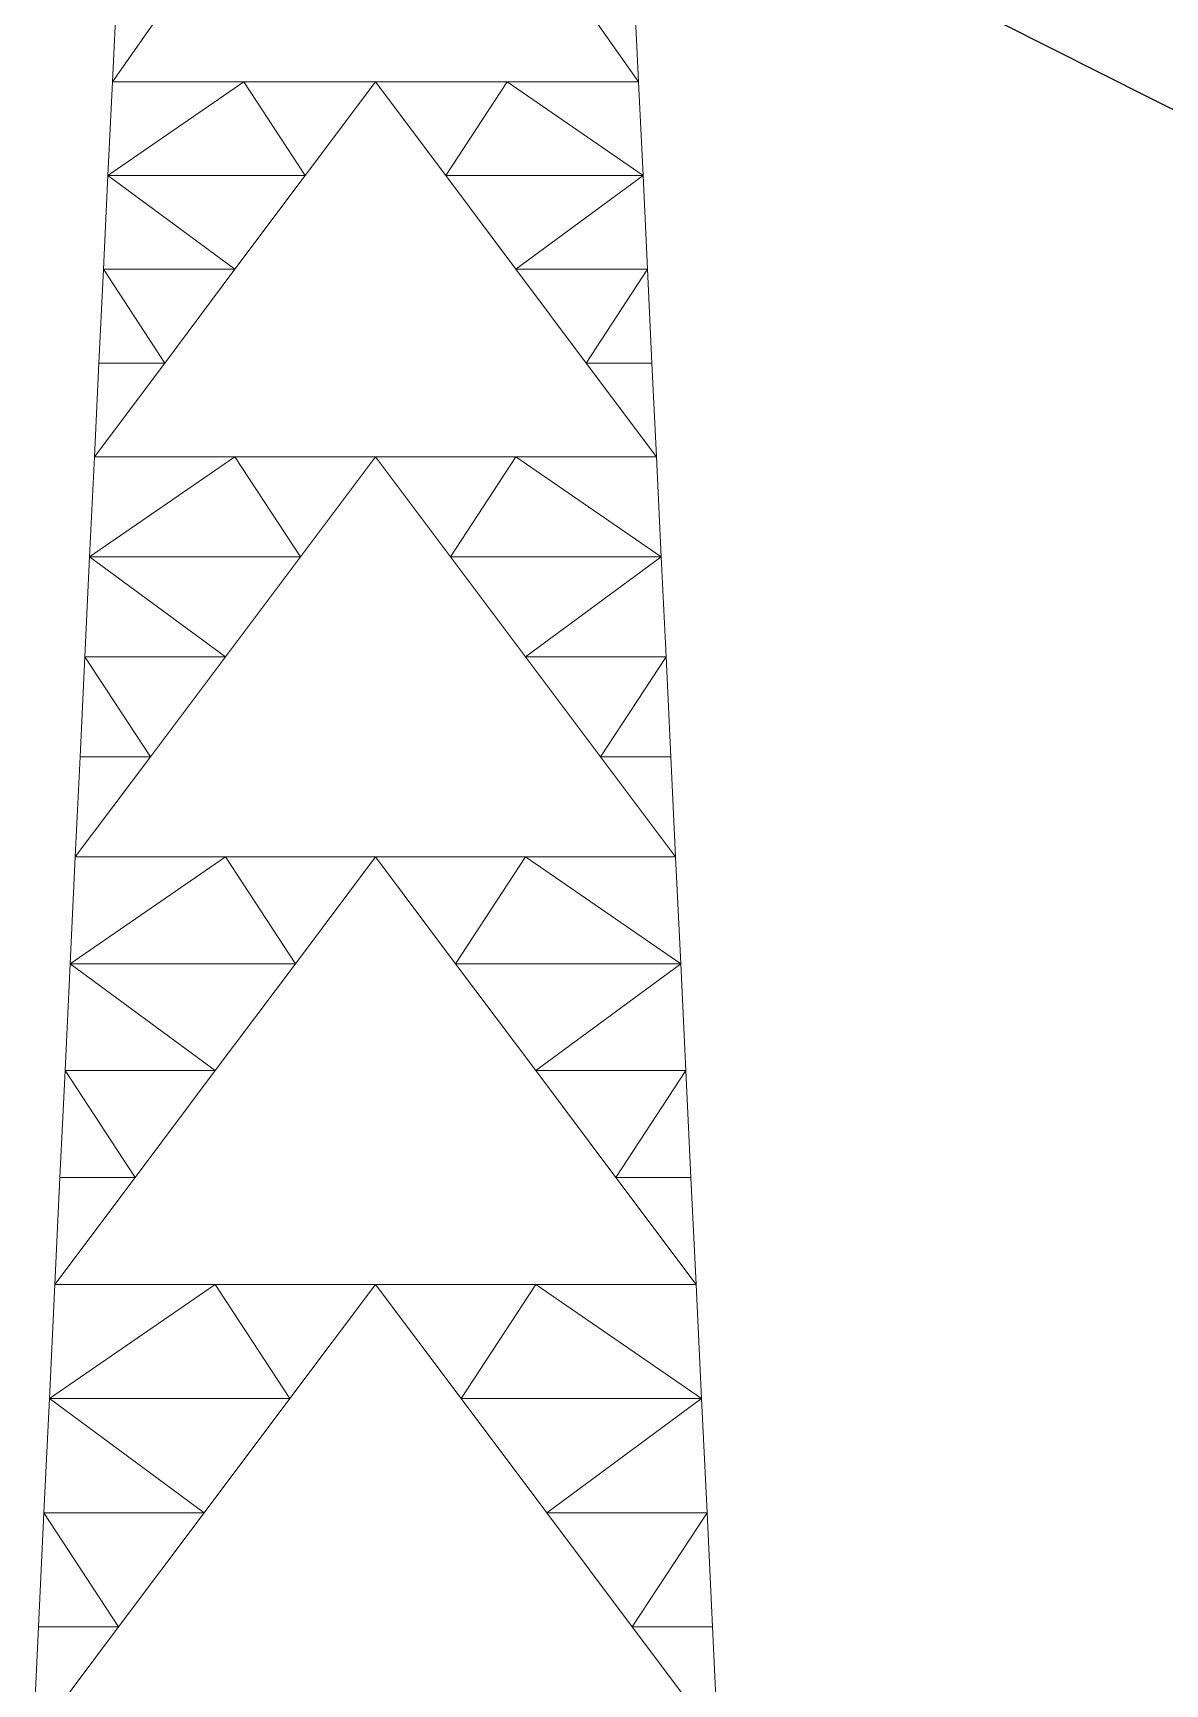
# Model space of a CAD drawing. Header units: millimetres. Extents: x 674 to 5889, y -153 to 3954.
# Drawn here: x 2091.34 to 2106.99, y 1954.79 to 1977.63 of the extents above; entities that cross this region are included whole.
import ezdxf

# ---------------------------------------------------------------- set-up
doc = ezdxf.new("R2010")
doc.units = ezdxf.units.MM
doc.layers.add('Ropes', color=3, linetype='Continuous')
doc.layers.add('Towers', color=1, linetype='Continuous', lineweight=0)

msp = doc.modelspace()

# ---------------------------------------------------------------- linework, layer by layer
at = {"layer": 'Ropes'}
msp.add_line((2096.072, 1982.133), (2211.072, 1924.14), dxfattribs=at)
at = {"layer": 'Towers'}
for p, q in [((2092.433, 1976.951), (2093.343, 1978.246)), ((2092.433, 1976.951), (2093.343, 1978.246)), ((2092.433, 1976.951), (2092.495, 1978.246)), ((2092.433, 1976.951), (2092.495, 1978.246)), ((2092.433, 1976.951), (2092.495, 1978.246)), ((2092.433, 1976.951), (2092.495, 1978.246)), ((2099.711, 1976.951), (2098.802, 1978.246)), ((2099.711, 1976.951), (2098.802, 1978.246)), ((2099.711, 1976.951), (2099.649, 1978.246)), ((2099.711, 1976.951), (2099.649, 1978.246)), ((2099.711, 1976.951), (2099.649, 1978.246)), ((2099.711, 1976.951), (2099.649, 1978.246)), ((2094.253, 1976.951), (2092.371, 1975.655)), ((2094.253, 1976.951), (2092.371, 1975.655)), ((2092.371, 1975.656), (2092.433, 1976.951)), ((2092.433, 1976.951), (2092.371, 1975.655)), ((2092.371, 1975.656), (2092.433, 1976.951)), ((2092.371, 1975.655), (2092.433, 1976.951)), ((2092.371, 1975.656), (2092.433, 1976.951)), ((2092.433, 1976.951), (2092.371, 1975.655)), ((2092.371, 1975.656), (2092.433, 1976.951)), ((2092.371, 1975.655), (2092.433, 1976.951)), ((2092.433, 1976.951), (2094.253, 1976.951)), ((2094.253, 1976.951), (2092.433, 1976.951)), ((2092.433, 1976.951), (2093.343, 1976.951)), ((2093.343, 1976.951), (2092.433, 1976.951)), ((2092.433, 1976.951), (2094.253, 1976.951)), ((2094.253, 1976.951), (2092.433, 1976.951)), ((2096.072, 1976.951), (2092.433, 1976.951)), ((2092.433, 1976.951), (2096.072, 1976.951)), ((2094.253, 1976.951), (2092.433, 1976.951)), ((2094.253, 1976.951), (2092.433, 1976.951)), ((2094.253, 1976.951), (2095.163, 1976.951)), ((2095.163, 1976.951), (2094.253, 1976.951)), ((2095.101, 1975.656), (2094.253, 1976.951)), ((2096.072, 1976.951), (2094.253, 1976.951)), ((2095.101, 1975.656), (2094.253, 1976.951)), ((2096.072, 1976.951), (2094.253, 1976.951)), ((2095.101, 1975.656), (2096.072, 1976.951)), ((2095.101, 1975.656), (2096.072, 1976.951)), ((2096.982, 1976.951), (2095.163, 1976.951)), ((2096.982, 1976.951), (2095.163, 1976.951)), ((2099.711, 1976.951), (2096.072, 1976.951)), ((2096.072, 1976.951), (2099.711, 1976.951)), ((2097.044, 1975.656), (2096.072, 1976.951)), ((2096.072, 1976.951), (2097.892, 1976.951)), ((2097.044, 1975.656), (2096.072, 1976.951)), ((2096.072, 1976.951), (2097.892, 1976.951)), ((2096.982, 1976.951), (2097.892, 1976.951)), ((2097.892, 1976.951), (2096.982, 1976.951)), ((2097.044, 1975.656), (2097.892, 1976.951)), ((2097.044, 1975.656), (2097.892, 1976.951)), ((2099.711, 1976.951), (2097.892, 1976.951)), ((2097.892, 1976.951), (2099.711, 1976.951)), ((2097.892, 1976.951), (2099.711, 1976.951)), ((2097.892, 1976.951), (2099.711, 1976.951)), ((2097.892, 1976.951), (2099.773, 1975.655)), ((2097.892, 1976.951), (2099.711, 1976.951)), ((2097.892, 1976.951), (2099.773, 1975.655)), ((2097.892, 1976.951), (2099.711, 1976.951)), ((2098.802, 1976.951), (2099.711, 1976.951)), ((2099.711, 1976.951), (2098.802, 1976.951)), ((2099.773, 1975.656), (2099.711, 1976.951)), ((2099.711, 1976.951), (2099.773, 1975.655)), ((2099.773, 1975.656), (2099.711, 1976.951)), ((2099.773, 1975.655), (2099.711, 1976.951)), ((2099.773, 1975.656), (2099.711, 1976.951)), ((2099.711, 1976.951), (2099.773, 1975.655)), ((2099.773, 1975.656), (2099.711, 1976.951)), ((2099.773, 1975.655), (2099.711, 1976.951)), ((2092.309, 1974.36), (2092.371, 1975.656)), ((2092.309, 1974.36), (2092.371, 1975.656)), ((2092.371, 1975.655), (2092.309, 1974.36)), ((2092.309, 1974.36), (2092.371, 1975.655)), ((2092.371, 1975.655), (2092.309, 1974.36)), ((2092.309, 1974.36), (2092.371, 1975.655)), ((2092.371, 1975.655), (2095.101, 1975.656)), ((2092.371, 1975.655), (2095.101, 1975.656)), ((2092.371, 1975.655), (2092.371, 1975.656)), ((2092.371, 1975.655), (2092.371, 1975.656)), ((2092.371, 1975.655), (2094.129, 1974.36)), ((2092.371, 1975.655), (2094.129, 1974.36)), ((2094.129, 1974.36), (2095.101, 1975.656)), ((2094.129, 1974.36), (2095.101, 1975.656)), ((2098.016, 1974.36), (2097.044, 1975.656)), ((2099.773, 1975.655), (2097.044, 1975.656)), ((2098.016, 1974.36), (2097.044, 1975.656)), ((2099.773, 1975.655), (2097.044, 1975.656)), ((2099.773, 1975.655), (2098.016, 1974.36)), ((2099.773, 1975.655), (2098.016, 1974.36)), ((2099.835, 1974.36), (2099.773, 1975.656)), ((2099.773, 1975.655), (2099.773, 1975.656)), ((2099.835, 1974.36), (2099.773, 1975.656)), ((2099.773, 1975.655), (2099.773, 1975.656)), ((2099.773, 1975.655), (2099.835, 1974.36)), ((2099.835, 1974.36), (2099.773, 1975.655)), ((2099.773, 1975.655), (2099.835, 1974.36)), ((2099.835, 1974.36), (2099.773, 1975.655)), ((2092.247, 1973.064), (2092.309, 1974.36)), ((2092.309, 1974.36), (2092.247, 1973.064)), ((2092.247, 1973.064), (2092.309, 1974.36)), ((2092.247, 1973.064), (2092.309, 1974.36)), ((2092.309, 1974.36), (2092.247, 1973.064)), ((2092.247, 1973.064), (2092.309, 1974.36)), ((2092.309, 1974.36), (2093.157, 1973.064)), ((2094.129, 1974.36), (2092.309, 1974.36)), ((2092.309, 1974.36), (2093.157, 1973.064)), ((2094.129, 1974.36), (2092.309, 1974.36)), ((2092.309, 1974.36), (2092.309, 1974.36)), ((2092.309, 1974.36), (2092.309, 1974.36)), ((2093.157, 1973.064), (2094.129, 1974.36)), ((2093.157, 1973.064), (2094.129, 1974.36)), ((2098.987, 1973.064), (2098.016, 1974.36)), ((2098.016, 1974.36), (2099.835, 1974.36)), ((2098.987, 1973.064), (2098.016, 1974.36)), ((2098.016, 1974.36), (2099.835, 1974.36)), ((2099.835, 1974.36), (2098.987, 1973.064)), ((2099.835, 1974.36), (2098.987, 1973.064)), ((2099.897, 1973.064), (2099.835, 1974.36)), ((2099.835, 1974.36), (2099.897, 1973.064)), ((2099.835, 1974.36), (2099.835, 1974.36)), ((2099.897, 1973.064), (2099.835, 1974.36)), ((2099.897, 1973.064), (2099.835, 1974.36)), ((2099.835, 1974.36), (2099.897, 1973.064)), ((2099.835, 1974.36), (2099.835, 1974.36)), ((2099.897, 1973.064), (2099.835, 1974.36)), ((2092.185, 1971.768), (2093.157, 1973.064)), ((2092.185, 1971.768), (2093.157, 1973.064)), ((2092.185, 1971.768), (2092.247, 1973.064)), ((2092.185, 1971.768), (2092.247, 1973.064)), ((2092.185, 1971.768), (2092.247, 1973.064)), ((2092.185, 1971.768), (2092.247, 1973.064)), ((2093.157, 1973.064), (2092.247, 1973.064)), ((2093.157, 1973.064), (2092.247, 1973.064)), ((2092.247, 1973.064), (2092.247, 1973.064)), ((2092.247, 1973.064), (2092.247, 1973.064)), ((2099.959, 1971.768), (2098.987, 1973.064)), ((2098.987, 1973.064), (2099.897, 1973.064)), ((2099.959, 1971.768), (2098.987, 1973.064)), ((2098.987, 1973.064), (2099.897, 1973.064)), ((2099.959, 1971.768), (2099.897, 1973.064)), ((2099.897, 1973.064), (2099.897, 1973.064)), ((2099.959, 1971.768), (2099.897, 1973.064)), ((2099.959, 1971.768), (2099.897, 1973.064)), ((2099.897, 1973.064), (2099.897, 1973.064)), ((2099.959, 1971.768), (2099.897, 1973.064)), ((2094.129, 1971.768), (2092.119, 1970.384)), ((2094.129, 1971.768), (2092.119, 1970.384)), ((2092.119, 1970.385), (2092.185, 1971.768)), ((2092.185, 1971.768), (2092.119, 1970.384)), ((2092.119, 1970.385), (2092.185, 1971.768)), ((2092.119, 1970.384), (2092.185, 1971.768)), ((2092.119, 1970.385), (2092.185, 1971.768)), ((2092.185, 1971.768), (2092.119, 1970.384)), ((2092.119, 1970.385), (2092.185, 1971.768)), ((2092.119, 1970.384), (2092.185, 1971.768)), ((2092.185, 1971.768), (2094.129, 1971.768)), ((2094.129, 1971.768), (2092.185, 1971.768)), ((2092.185, 1971.768), (2093.157, 1971.768)), ((2093.157, 1971.768), (2092.185, 1971.768)), ((2092.185, 1971.768), (2094.129, 1971.768)), ((2094.129, 1971.768), (2092.185, 1971.768)), ((2096.072, 1971.768), (2092.185, 1971.768)), ((2092.185, 1971.768), (2096.072, 1971.768)), ((2094.129, 1971.768), (2092.185, 1971.768)), ((2094.129, 1971.768), (2092.185, 1971.768)), ((2094.129, 1971.768), (2095.101, 1971.768)), ((2095.101, 1971.768), (2094.129, 1971.768)), ((2095.035, 1970.385), (2094.129, 1971.768)), ((2096.072, 1971.768), (2094.129, 1971.768)), ((2095.035, 1970.385), (2094.129, 1971.768)), ((2096.072, 1971.768), (2094.129, 1971.768)), ((2095.035, 1970.385), (2096.072, 1971.768)), ((2095.035, 1970.385), (2096.072, 1971.768)), ((2097.044, 1971.768), (2095.101, 1971.768)), ((2097.044, 1971.768), (2095.101, 1971.768)), ((2099.959, 1971.768), (2096.072, 1971.768)), ((2096.072, 1971.768), (2099.959, 1971.768)), ((2097.11, 1970.385), (2096.072, 1971.768)), ((2096.072, 1971.768), (2098.016, 1971.768)), ((2097.11, 1970.385), (2096.072, 1971.768)), ((2096.072, 1971.768), (2098.016, 1971.768)), ((2097.044, 1971.768), (2098.016, 1971.768)), ((2098.016, 1971.768), (2097.044, 1971.768)), ((2097.11, 1970.385), (2098.016, 1971.768)), ((2097.11, 1970.385), (2098.016, 1971.768)), ((2099.959, 1971.768), (2098.016, 1971.768)), ((2098.016, 1971.768), (2099.959, 1971.768)), ((2098.016, 1971.768), (2099.959, 1971.768)), ((2098.016, 1971.768), (2099.959, 1971.768)), ((2098.016, 1971.768), (2100.025, 1970.384)), ((2098.016, 1971.768), (2099.959, 1971.768)), ((2098.016, 1971.768), (2100.025, 1970.384)), ((2098.016, 1971.768), (2099.959, 1971.768)), ((2098.987, 1971.768), (2099.959, 1971.768)), ((2099.959, 1971.768), (2098.987, 1971.768)), ((2100.025, 1970.385), (2099.959, 1971.768)), ((2099.959, 1971.768), (2100.025, 1970.384)), ((2100.025, 1970.385), (2099.959, 1971.768)), ((2100.025, 1970.384), (2099.959, 1971.768)), ((2100.025, 1970.385), (2099.959, 1971.768)), ((2099.959, 1971.768), (2100.025, 1970.384)), ((2100.025, 1970.385), (2099.959, 1971.768)), ((2100.025, 1970.384), (2099.959, 1971.768)), ((2092.053, 1969.001), (2092.119, 1970.385)), ((2092.053, 1969.001), (2092.119, 1970.385)), ((2092.119, 1970.384), (2092.053, 1969.001)), ((2092.053, 1969.001), (2092.119, 1970.384)), ((2092.119, 1970.384), (2092.053, 1969.001)), ((2092.053, 1969.001), (2092.119, 1970.384)), ((2092.119, 1970.384), (2095.035, 1970.385)), ((2092.119, 1970.384), (2095.035, 1970.385)), ((2092.119, 1970.384), (2092.119, 1970.385)), ((2092.119, 1970.384), (2092.119, 1970.385)), ((2092.119, 1970.384), (2093.996, 1969.001)), ((2092.119, 1970.384), (2093.996, 1969.001)), ((2093.996, 1969.001), (2095.035, 1970.385)), ((2093.996, 1969.001), (2095.035, 1970.385)), ((2098.148, 1969.001), (2097.11, 1970.385)), ((2100.025, 1970.384), (2097.11, 1970.385)), ((2098.148, 1969.001), (2097.11, 1970.385)), ((2100.025, 1970.384), (2097.11, 1970.385)), ((2100.025, 1970.384), (2098.148, 1969.001)), ((2100.025, 1970.384), (2098.148, 1969.001)), ((2100.092, 1969.001), (2100.025, 1970.385)), ((2100.025, 1970.384), (2100.025, 1970.385)), ((2100.092, 1969.001), (2100.025, 1970.385)), ((2100.025, 1970.384), (2100.025, 1970.385)), ((2100.025, 1970.384), (2100.092, 1969.001)), ((2100.092, 1969.001), (2100.025, 1970.384)), ((2100.025, 1970.384), (2100.092, 1969.001)), ((2100.092, 1969.001), (2100.025, 1970.384)), ((2091.987, 1967.617), (2092.053, 1969.001)), ((2092.053, 1969.001), (2091.987, 1967.617)), ((2091.987, 1967.617), (2092.053, 1969.001)), ((2091.987, 1967.617), (2092.053, 1969.001)), ((2092.053, 1969.001), (2091.987, 1967.617)), ((2091.987, 1967.617), (2092.053, 1969.001)), ((2092.053, 1969.001), (2092.959, 1967.617)), ((2093.996, 1969.001), (2092.053, 1969.001)), ((2092.053, 1969.001), (2092.959, 1967.617)), ((2093.996, 1969.001), (2092.053, 1969.001)), ((2092.053, 1969.001), (2092.053, 1969.001)), ((2092.053, 1969.001), (2092.053, 1969.001)), ((2092.959, 1967.617), (2093.996, 1969.001)), ((2092.959, 1967.617), (2093.996, 1969.001)), ((2099.186, 1967.617), (2098.148, 1969.001)), ((2098.148, 1969.001), (2100.092, 1969.001)), ((2099.186, 1967.617), (2098.148, 1969.001)), ((2098.148, 1969.001), (2100.092, 1969.001)), ((2100.092, 1969.001), (2099.186, 1967.617)), ((2100.092, 1969.001), (2099.186, 1967.617)), ((2100.158, 1967.617), (2100.092, 1969.001)), ((2100.092, 1969.001), (2100.158, 1967.617)), ((2100.092, 1969.001), (2100.092, 1969.001)), ((2100.158, 1967.617), (2100.092, 1969.001)), ((2100.158, 1967.617), (2100.092, 1969.001)), ((2100.092, 1969.001), (2100.158, 1967.617)), ((2100.092, 1969.001), (2100.092, 1969.001)), ((2100.158, 1967.617), (2100.092, 1969.001)), ((2091.921, 1966.233), (2092.959, 1967.617)), ((2091.921, 1966.233), (2092.959, 1967.617)), ((2091.921, 1966.233), (2091.987, 1967.617)), ((2091.921, 1966.233), (2091.987, 1967.617)), ((2091.921, 1966.233), (2091.987, 1967.617)), ((2091.921, 1966.233), (2091.987, 1967.617)), ((2092.959, 1967.617), (2091.987, 1967.617)), ((2092.959, 1967.617), (2091.987, 1967.617)), ((2091.987, 1967.617), (2091.987, 1967.617)), ((2091.987, 1967.617), (2091.987, 1967.617)), ((2100.224, 1966.233), (2099.186, 1967.617)), ((2099.186, 1967.617), (2100.158, 1967.617)), ((2100.224, 1966.233), (2099.186, 1967.617)), ((2099.186, 1967.617), (2100.158, 1967.617)), ((2100.224, 1966.233), (2100.158, 1967.617)), ((2100.158, 1967.617), (2100.158, 1967.617)), ((2100.224, 1966.233), (2100.158, 1967.617)), ((2100.224, 1966.233), (2100.158, 1967.617)), ((2100.158, 1967.617), (2100.158, 1967.617)), ((2100.224, 1966.233), (2100.158, 1967.617)), ((2093.997, 1966.233), (2091.85, 1964.755)), ((2093.997, 1966.233), (2091.85, 1964.755)), ((2091.85, 1964.755), (2091.921, 1966.233)), ((2091.921, 1966.233), (2091.85, 1964.755)), ((2091.85, 1964.755), (2091.921, 1966.233)), ((2091.85, 1964.755), (2091.921, 1966.233)), ((2091.85, 1964.755), (2091.921, 1966.233)), ((2091.921, 1966.233), (2091.85, 1964.755)), ((2091.85, 1964.755), (2091.921, 1966.233)), ((2091.85, 1964.755), (2091.921, 1966.233)), ((2091.921, 1966.233), (2093.997, 1966.233)), ((2093.997, 1966.233), (2091.921, 1966.233)), ((2091.921, 1966.233), (2092.959, 1966.233)), ((2092.959, 1966.233), (2091.921, 1966.233)), ((2091.921, 1966.233), (2093.997, 1966.233)), ((2093.997, 1966.233), (2091.921, 1966.233)), ((2096.072, 1966.233), (2091.921, 1966.233)), ((2091.921, 1966.233), (2096.072, 1966.233)), ((2093.997, 1966.233), (2091.921, 1966.233)), ((2093.997, 1966.233), (2091.921, 1966.233)), ((2093.997, 1966.233), (2095.034, 1966.233)), ((2095.034, 1966.233), (2093.997, 1966.233)), ((2094.964, 1964.755), (2093.997, 1966.233)), ((2096.072, 1966.233), (2093.997, 1966.233)), ((2094.964, 1964.755), (2093.997, 1966.233)), ((2096.072, 1966.233), (2093.997, 1966.233)), ((2094.964, 1964.755), (2096.072, 1966.233)), ((2094.964, 1964.755), (2096.072, 1966.233)), ((2097.11, 1966.233), (2095.034, 1966.233)), ((2097.11, 1966.233), (2095.034, 1966.233)), ((2100.224, 1966.233), (2096.072, 1966.233)), ((2096.072, 1966.233), (2100.224, 1966.233)), ((2097.18, 1964.755), (2096.072, 1966.233)), ((2096.072, 1966.233), (2098.148, 1966.233)), ((2097.18, 1964.755), (2096.072, 1966.233)), ((2096.072, 1966.233), (2098.148, 1966.233)), ((2097.11, 1966.233), (2098.148, 1966.233)), ((2098.148, 1966.233), (2097.11, 1966.233)), ((2097.18, 1964.755), (2098.148, 1966.233)), ((2097.18, 1964.755), (2098.148, 1966.233)), ((2100.224, 1966.233), (2098.148, 1966.233)), ((2098.148, 1966.233), (2100.224, 1966.233)), ((2098.148, 1966.233), (2100.224, 1966.233)), ((2098.148, 1966.233), (2100.224, 1966.233)), ((2098.148, 1966.233), (2100.295, 1964.755)), ((2098.148, 1966.233), (2100.224, 1966.233)), ((2098.148, 1966.233), (2100.295, 1964.755)), ((2098.148, 1966.233), (2100.224, 1966.233)), ((2099.186, 1966.233), (2100.224, 1966.233)), ((2100.224, 1966.233), (2099.186, 1966.233)), ((2100.295, 1964.755), (2100.224, 1966.233)), ((2100.224, 1966.233), (2100.295, 1964.755)), ((2100.295, 1964.755), (2100.224, 1966.233)), ((2100.295, 1964.755), (2100.224, 1966.233)), ((2100.295, 1964.755), (2100.224, 1966.233)), ((2100.224, 1966.233), (2100.295, 1964.755)), ((2100.295, 1964.755), (2100.224, 1966.233)), ((2100.295, 1964.755), (2100.224, 1966.233)), ((2091.779, 1963.277), (2091.85, 1964.755)), ((2091.85, 1964.755), (2091.779, 1963.277)), ((2091.779, 1963.277), (2091.85, 1964.755)), ((2091.779, 1963.277), (2091.85, 1964.755)), ((2091.85, 1964.755), (2091.779, 1963.277)), ((2091.779, 1963.277), (2091.85, 1964.755)), ((2091.85, 1964.755), (2093.855, 1963.277)), ((2091.85, 1964.755), (2094.964, 1964.755)), ((2091.85, 1964.755), (2093.855, 1963.277)), ((2091.85, 1964.755), (2094.964, 1964.755)), ((2091.85, 1964.755), (2091.85, 1964.755)), ((2091.85, 1964.755), (2091.85, 1964.755)), ((2093.855, 1963.277), (2094.964, 1964.755)), ((2093.855, 1963.277), (2094.964, 1964.755)), ((2098.29, 1963.277), (2097.18, 1964.755)), ((2100.295, 1964.755), (2097.18, 1964.755)), ((2098.29, 1963.277), (2097.18, 1964.755)), ((2100.295, 1964.755), (2097.18, 1964.755)), ((2100.295, 1964.755), (2098.29, 1963.277)), ((2100.295, 1964.755), (2098.29, 1963.277)), ((2100.365, 1963.277), (2100.295, 1964.755)), ((2100.295, 1964.755), (2100.365, 1963.277)), ((2100.295, 1964.755), (2100.295, 1964.755)), ((2100.365, 1963.277), (2100.295, 1964.755)), ((2100.365, 1963.277), (2100.295, 1964.755)), ((2100.295, 1964.755), (2100.365, 1963.277)), ((2100.295, 1964.755), (2100.295, 1964.755)), ((2100.365, 1963.277), (2100.295, 1964.755)), ((2091.709, 1961.798), (2091.779, 1963.277)), ((2091.779, 1963.277), (2091.709, 1961.798)), ((2091.709, 1961.799), (2091.779, 1963.277)), ((2091.709, 1961.798), (2091.779, 1963.277)), ((2091.779, 1963.277), (2091.709, 1961.798)), ((2091.709, 1961.799), (2091.779, 1963.277)), ((2091.779, 1963.277), (2092.747, 1961.798)), ((2093.855, 1963.277), (2091.779, 1963.277)), ((2091.779, 1963.277), (2092.747, 1961.798)), ((2093.855, 1963.277), (2091.779, 1963.277)), ((2091.779, 1963.277), (2091.779, 1963.277)), ((2091.779, 1963.277), (2091.779, 1963.277)), ((2092.747, 1961.798), (2093.855, 1963.277)), ((2092.747, 1961.798), (2093.855, 1963.277)), ((2099.398, 1961.798), (2098.29, 1963.277)), ((2098.29, 1963.277), (2100.365, 1963.277)), ((2099.398, 1961.798), (2098.29, 1963.277)), ((2098.29, 1963.277), (2100.365, 1963.277)), ((2100.365, 1963.277), (2099.398, 1961.798)), ((2100.365, 1963.277), (2099.398, 1961.798)), ((2100.436, 1961.798), (2100.365, 1963.277)), ((2100.365, 1963.277), (2100.436, 1961.798)), ((2100.365, 1963.277), (2100.365, 1963.277)), ((2100.436, 1961.799), (2100.365, 1963.277)), ((2100.436, 1961.798), (2100.365, 1963.277)), ((2100.365, 1963.277), (2100.436, 1961.798)), ((2100.365, 1963.277), (2100.365, 1963.277)), ((2100.436, 1961.799), (2100.365, 1963.277)), ((2091.638, 1960.32), (2091.709, 1961.799)), ((2091.638, 1960.32), (2091.709, 1961.799)), ((2091.638, 1960.32), (2092.747, 1961.798)), ((2091.638, 1960.32), (2092.747, 1961.798)), ((2091.638, 1960.32), (2091.709, 1961.798)), ((2091.638, 1960.32), (2091.709, 1961.798)), ((2092.747, 1961.798), (2091.709, 1961.799)), ((2092.747, 1961.798), (2091.709, 1961.799)), ((2091.709, 1961.798), (2091.709, 1961.799)), ((2091.709, 1961.798), (2091.709, 1961.799)), ((2099.398, 1961.798), (2100.436, 1961.799)), ((2099.398, 1961.798), (2100.436, 1961.799)), ((2100.507, 1960.32), (2099.398, 1961.798)), ((2100.507, 1960.32), (2099.398, 1961.798)), ((2100.436, 1961.798), (2100.436, 1961.799)), ((2100.507, 1960.32), (2100.436, 1961.799)), ((2100.436, 1961.798), (2100.436, 1961.799)), ((2100.507, 1960.32), (2100.436, 1961.799)), ((2100.507, 1960.32), (2100.436, 1961.798)), ((2100.507, 1960.32), (2100.436, 1961.798)), ((2093.855, 1960.32), (2091.562, 1958.742)), ((2093.855, 1960.32), (2091.562, 1958.742)), ((2091.562, 1958.742), (2091.638, 1960.32)), ((2091.638, 1960.32), (2091.562, 1958.742)), ((2091.562, 1958.742), (2091.638, 1960.32)), ((2091.562, 1958.742), (2091.638, 1960.32)), ((2091.562, 1958.742), (2091.638, 1960.32)), ((2091.638, 1960.32), (2091.562, 1958.742)), ((2091.562, 1958.742), (2091.638, 1960.32)), ((2091.562, 1958.742), (2091.638, 1960.32)), ((2091.638, 1960.32), (2093.855, 1960.32)), ((2093.855, 1960.32), (2091.638, 1960.32)), ((2091.638, 1960.32), (2092.747, 1960.32)), ((2092.747, 1960.32), (2091.638, 1960.32)), ((2091.638, 1960.32), (2093.855, 1960.32)), ((2093.855, 1960.32), (2091.638, 1960.32)), ((2096.072, 1960.32), (2091.638, 1960.32)), ((2091.638, 1960.32), (2096.072, 1960.32)), ((2093.855, 1960.32), (2091.638, 1960.32)), ((2093.855, 1960.32), (2091.638, 1960.32)), ((2093.855, 1960.32), (2094.964, 1960.32)), ((2094.964, 1960.32), (2093.855, 1960.32)), ((2094.889, 1958.742), (2093.855, 1960.32)), ((2096.072, 1960.32), (2093.855, 1960.32)), ((2094.889, 1958.742), (2093.855, 1960.32)), ((2096.072, 1960.32), (2093.855, 1960.32)), ((2094.889, 1958.742), (2096.072, 1960.32)), ((2094.889, 1958.742), (2096.072, 1960.32)), ((2097.181, 1960.32), (2094.964, 1960.32)), ((2097.181, 1960.32), (2094.964, 1960.32)), ((2100.507, 1960.32), (2096.072, 1960.32)), ((2096.072, 1960.32), (2100.507, 1960.32)), ((2097.256, 1958.742), (2096.072, 1960.32)), ((2096.072, 1960.32), (2098.289, 1960.32)), ((2097.256, 1958.742), (2096.072, 1960.32)), ((2096.072, 1960.32), (2098.289, 1960.32)), ((2097.181, 1960.32), (2098.289, 1960.32)), ((2098.289, 1960.32), (2097.181, 1960.32)), ((2097.256, 1958.742), (2098.289, 1960.32)), ((2097.256, 1958.742), (2098.289, 1960.32)), ((2100.507, 1960.32), (2098.289, 1960.32)), ((2098.289, 1960.32), (2100.507, 1960.32)), ((2098.289, 1960.32), (2100.507, 1960.32)), ((2098.289, 1960.32), (2100.507, 1960.32)), ((2098.289, 1960.32), (2100.582, 1958.742)), ((2098.289, 1960.32), (2100.507, 1960.32)), ((2098.289, 1960.32), (2100.582, 1958.742)), ((2098.289, 1960.32), (2100.507, 1960.32)), ((2099.398, 1960.32), (2100.507, 1960.32)), ((2100.507, 1960.32), (2099.398, 1960.32)), ((2100.582, 1958.742), (2100.507, 1960.32)), ((2100.507, 1960.32), (2100.582, 1958.742)), ((2100.582, 1958.742), (2100.507, 1960.32)), ((2100.582, 1958.742), (2100.507, 1960.32)), ((2100.582, 1958.742), (2100.507, 1960.32)), ((2100.507, 1960.32), (2100.582, 1958.742)), ((2100.582, 1958.742), (2100.507, 1960.32)), ((2100.582, 1958.742), (2100.507, 1960.32)), ((2091.487, 1957.163), (2091.562, 1958.742)), ((2091.562, 1958.742), (2091.487, 1957.163)), ((2091.487, 1957.163), (2091.562, 1958.742)), ((2091.487, 1957.163), (2091.562, 1958.742)), ((2091.562, 1958.742), (2091.487, 1957.163)), ((2091.487, 1957.163), (2091.562, 1958.742)), ((2091.562, 1958.742), (2093.704, 1957.163)), ((2091.562, 1958.742), (2094.889, 1958.742)), ((2091.562, 1958.742), (2093.704, 1957.163)), ((2091.562, 1958.742), (2094.889, 1958.742)), ((2091.562, 1958.742), (2091.562, 1958.742)), ((2091.562, 1958.742), (2091.562, 1958.742)), ((2093.704, 1957.163), (2094.889, 1958.742)), ((2093.704, 1957.163), (2094.889, 1958.742)), ((2098.441, 1957.163), (2097.256, 1958.742)), ((2100.582, 1958.742), (2097.256, 1958.742)), ((2098.441, 1957.163), (2097.256, 1958.742)), ((2100.582, 1958.742), (2097.256, 1958.742)), ((2100.582, 1958.742), (2098.441, 1957.163)), ((2100.582, 1958.742), (2098.441, 1957.163)), ((2100.658, 1957.163), (2100.582, 1958.742)), ((2100.582, 1958.742), (2100.658, 1957.163)), ((2100.582, 1958.742), (2100.582, 1958.742)), ((2100.658, 1957.163), (2100.582, 1958.742)), ((2100.658, 1957.163), (2100.582, 1958.742)), ((2100.582, 1958.742), (2100.658, 1957.163)), ((2100.582, 1958.742), (2100.582, 1958.742)), ((2100.658, 1957.163), (2100.582, 1958.742)), ((2091.411, 1955.584), (2091.487, 1957.163)), ((2091.487, 1957.163), (2091.411, 1955.584)), ((2091.411, 1955.584), (2091.487, 1957.163)), ((2091.411, 1955.584), (2091.487, 1957.163)), ((2091.487, 1957.163), (2091.411, 1955.584)), ((2091.411, 1955.584), (2091.487, 1957.163)), ((2091.487, 1957.163), (2092.52, 1955.584)), ((2093.704, 1957.163), (2091.487, 1957.163)), ((2091.487, 1957.163), (2092.52, 1955.584)), ((2093.704, 1957.163), (2091.487, 1957.163)), ((2091.487, 1957.163), (2091.487, 1957.163)), ((2091.487, 1957.163), (2091.487, 1957.163)), ((2092.52, 1955.584), (2093.704, 1957.163)), ((2092.52, 1955.584), (2093.704, 1957.163)), ((2099.625, 1955.584), (2098.441, 1957.163)), ((2098.441, 1957.163), (2100.658, 1957.163)), ((2099.625, 1955.584), (2098.441, 1957.163)), ((2098.441, 1957.163), (2100.658, 1957.163)), ((2100.658, 1957.163), (2099.625, 1955.584)), ((2100.658, 1957.163), (2099.625, 1955.584)), ((2100.733, 1955.584), (2100.658, 1957.163)), ((2100.658, 1957.163), (2100.733, 1955.584)), ((2100.658, 1957.163), (2100.658, 1957.163)), ((2100.733, 1955.584), (2100.658, 1957.163)), ((2100.733, 1955.584), (2100.658, 1957.163)), ((2100.658, 1957.163), (2100.733, 1955.584)), ((2100.658, 1957.163), (2100.658, 1957.163)), ((2100.733, 1955.584), (2100.658, 1957.163)), ((2091.336, 1954.005), (2092.52, 1955.584)), ((2091.336, 1954.005), (2092.52, 1955.584)), ((2091.336, 1954.005), (2091.411, 1955.584)), ((2091.336, 1954.005), (2091.411, 1955.584)), ((2091.336, 1954.005), (2091.411, 1955.584)), ((2091.336, 1954.005), (2091.411, 1955.584)), ((2092.52, 1955.584), (2091.411, 1955.584)), ((2092.52, 1955.584), (2091.411, 1955.584)), ((2091.411, 1955.584), (2091.411, 1955.584)), ((2091.411, 1955.584), (2091.411, 1955.584)), ((2100.809, 1954.005), (2099.625, 1955.584)), ((2099.625, 1955.584), (2100.733, 1955.584)), ((2100.809, 1954.005), (2099.625, 1955.584)), ((2099.625, 1955.584), (2100.733, 1955.584)), ((2100.809, 1954.005), (2100.733, 1955.584)), ((2100.733, 1955.584), (2100.733, 1955.584)), ((2100.809, 1954.005), (2100.733, 1955.584)), ((2100.809, 1954.005), (2100.733, 1955.584)), ((2100.733, 1955.584), (2100.733, 1955.584)), ((2100.809, 1954.005), (2100.733, 1955.584))]:
    msp.add_line(p, q, dxfattribs=at)

doc.saveas('drawing.dxf')
